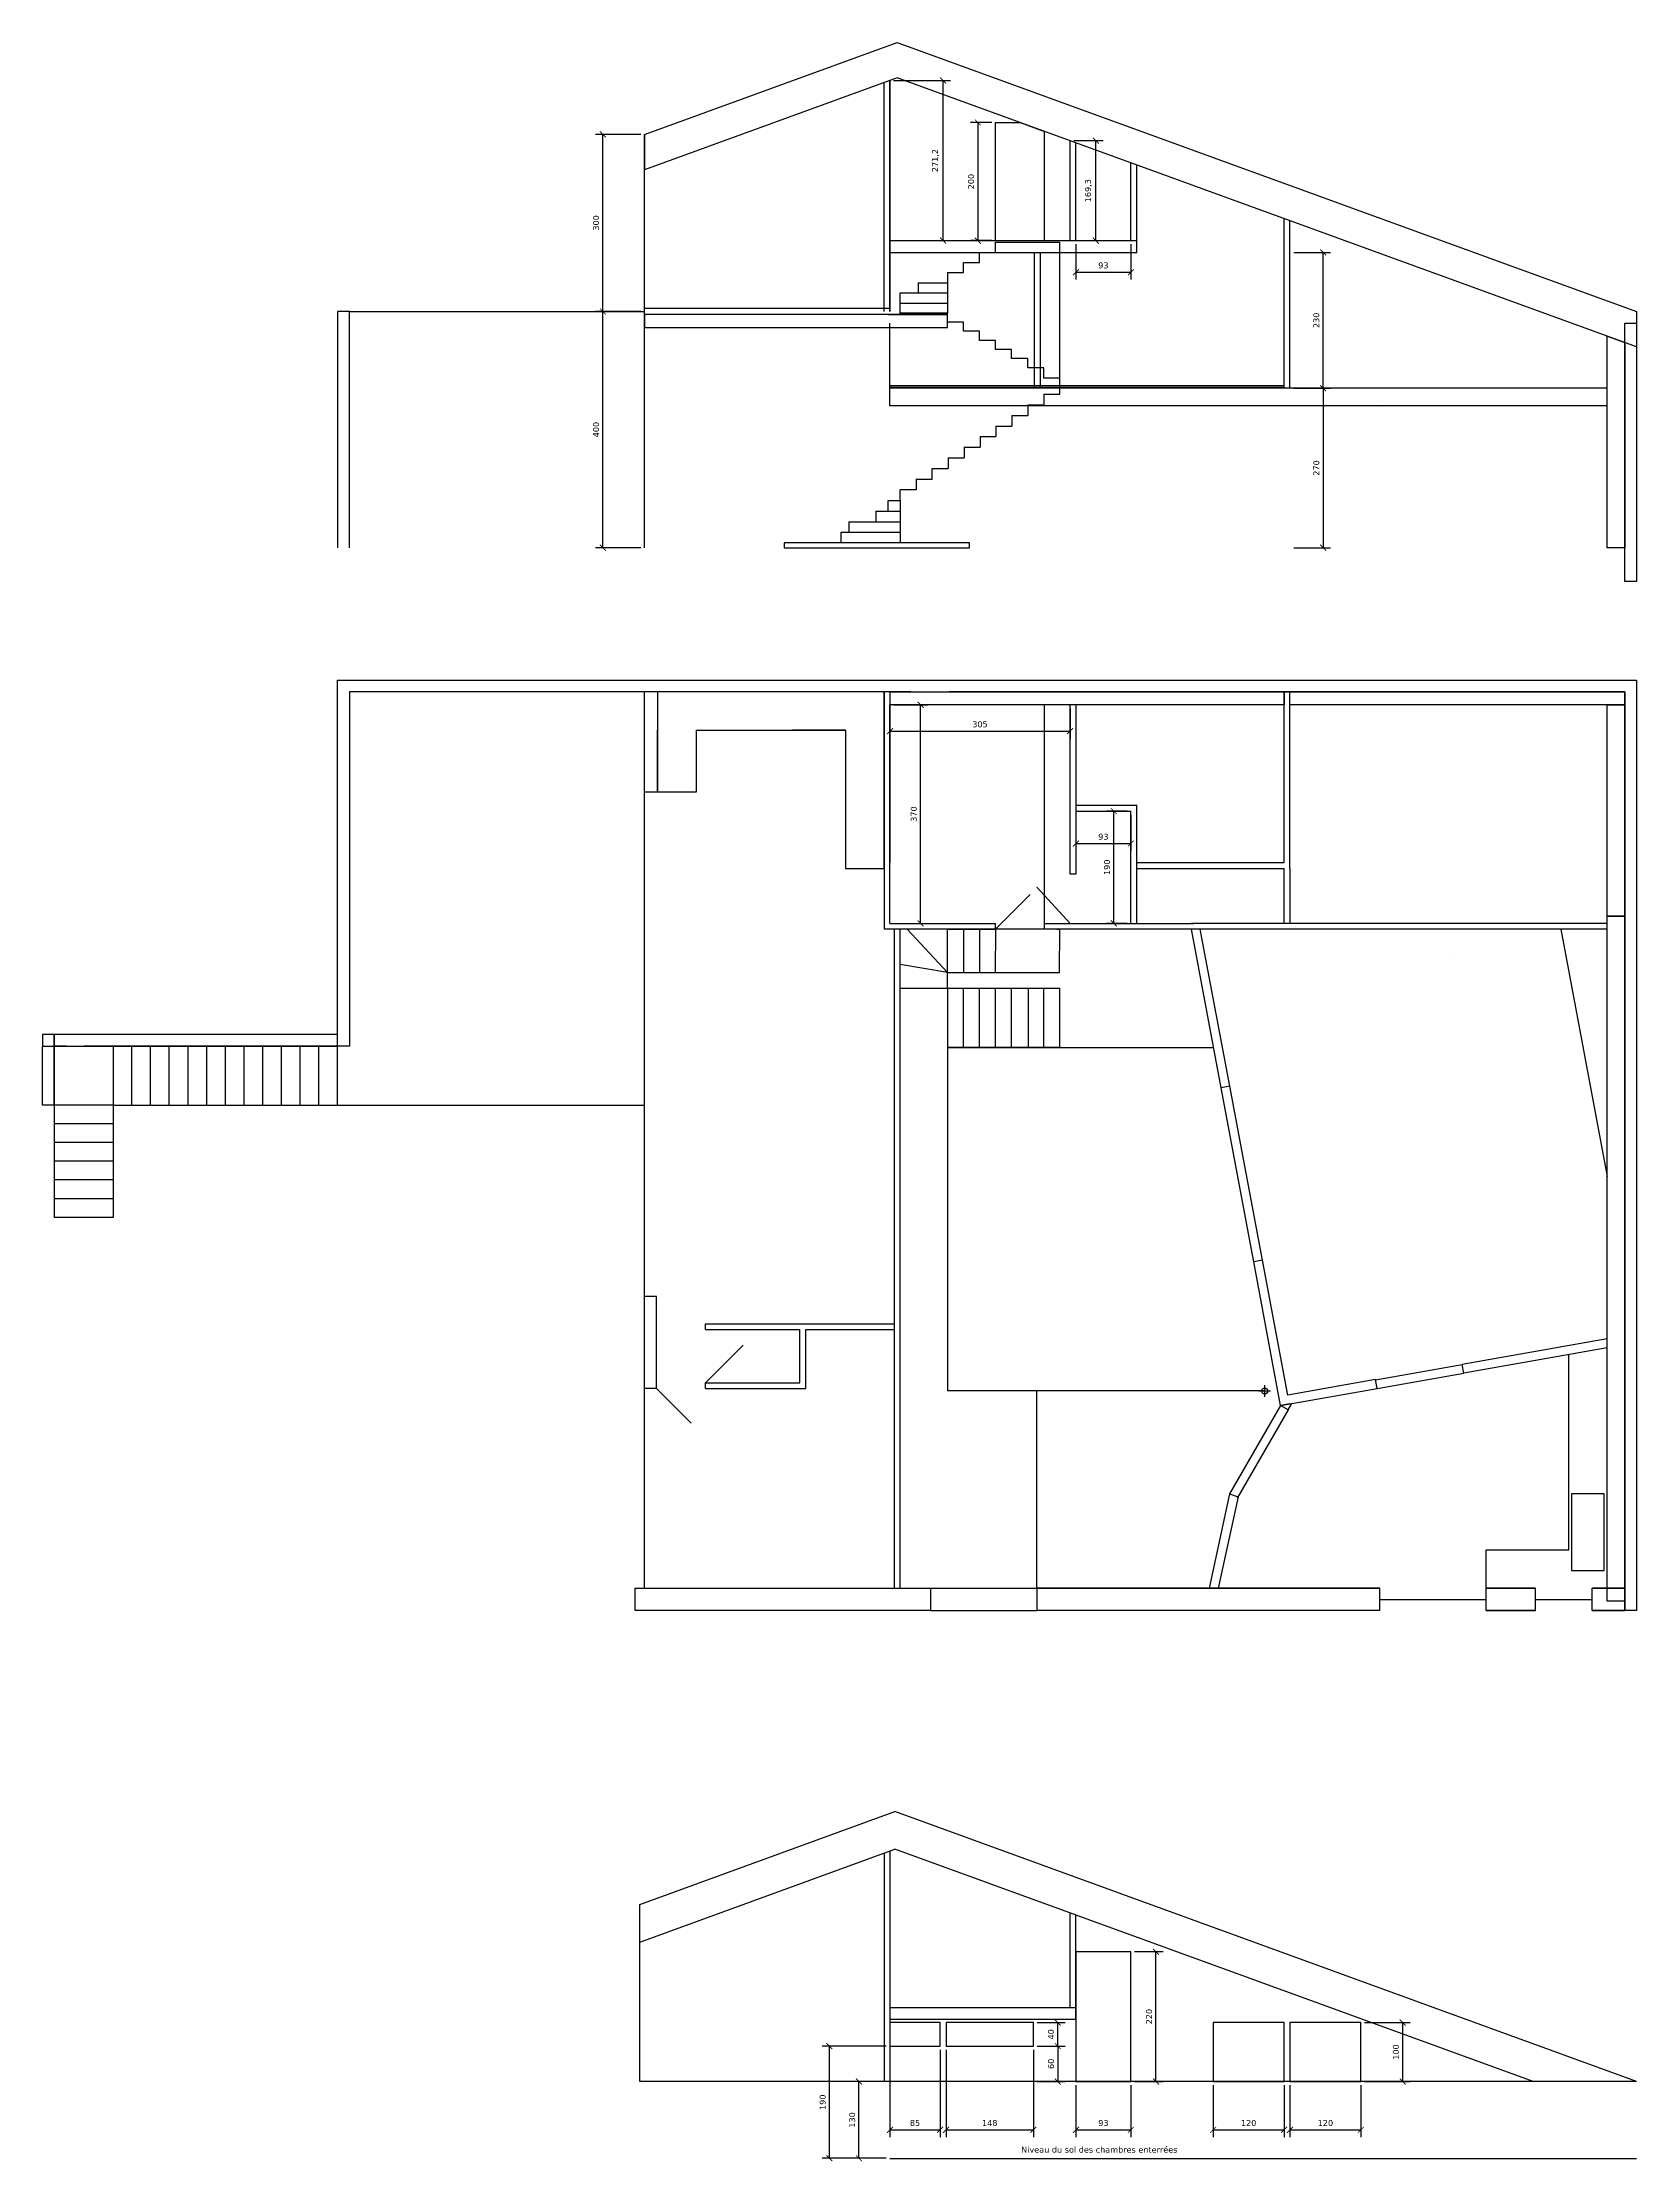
# Model space of a CAD drawing. Header units: centimetres. Extents: x -262314 to 1497847, y -126598 to 219599.
# Drawn here: x 647518 to 674518, y 78319 to 114209 of the extents above; entities that cross this region are included whole.
import ezdxf

# ---------------------------------------------------------------- set-up
doc = ezdxf.new("R2010")
doc.units = ezdxf.units.CM
doc.header["$PDMODE"] = 34
doc.header["$PDSIZE"] = 100
for name, color, linetype in [('A-FP 1', 2, 'Continuous'), ('A-POTEAU', 44, 'Continuous'), ('A-Roof', 2, 'Continuous'), ('A-terrasse-exterieur', 36, 'Continuous'), ('A-Wall', 30, 'Continuous'), ('AC-Calcul ratios', 4, 'Continuous'), ('charpente', 34, 'Continuous'), ('couches-de-finitions', 4, 'Continuous'), ('Dimensions', 6, 'Continuous'), ('I-Cloison', 11, 'Continuous'), ('I-STAIRS', 44, 'Continuous'), ('IS-Ouate', 253, 'Continuous'), ('Isolant pourtour radier', 36, 'Continuous'), ('Meubles', 3, 'Continuous'), ('Mobilier PMR', 201, 'Continuous'), ('Mur de soutenement', 1, 'Continuous'), ('Portes', 3, 'Continuous')]:
    doc.layers.add(name, color=color, linetype=linetype)
doc.styles.add('Seb', font='Verdana.ttf')
doc.dimstyles.new('d', dxfattribs={"dimtxt": 1, "dimasz": 1, "dimexe": 1.25, "dimexo": 0.625, "dimtad": 1, "dimdec": 1, "dimlfac": 0.1, "dimtxsty": 'Seb', "dimblk": 'ARCHTICK', "dimblk1": 'ARCHTICK', "dimblk2": 'ARCHTICK', "dimcen": 2.5, "dimclrd": 256, "dimclre": 256, "dimadec": 0, "dimazin": 0, "dimtfac": 1, "dimtdec": 1, "dimtmove": 0, "dimatfit": 3, "dimldrblk": 'ARCHTICK', "dimfxl": 1, "dimlwd": -1, "dimlwe": -1, "dimarcsym": 0})

# ---------------------------------------------------------------- blocks, each defined once
blk = doc.blocks.new('_ArchTick')
at = {"color": 0, "linetype": 'ByBlock', "const_width": 0.15}
blk.add_lwpolyline([(-0.5, -0.5), (0.5, 0.5)], dxfattribs=at)
blk = doc.blocks.new('*D2673')
at = {"layer": 'Defpoints', "color": 0, "transparency": 16777216}
for p in [(663658, 112852), (663361, 110852), (663658, 110852)]:
    blk.add_point(p, dxfattribs=at)
at = {"layer": 'Dimensions', "transparency": 16777216}
for p, q in [((663595, 112852), (663236, 112852)), ((663361, 112852), (663361, 110852)), ((663595, 110852), (663236, 110852))]:
    blk.add_line(p, q, dxfattribs=at)
at = {"layer": 'Dimensions', "transparency": 16777216, "xscale": 100, "yscale": 100, "zscale": 100}
for p, rotation in [((663361, 112852), 90), ((663361, 110852), 270)]:
    blk.add_blockref('_ArchTick', p, dxfattribs=dict(at, rotation=rotation))
at = {"layer": 'Dimensions', "color": 0, "transparency": 16777216, "insert": (663246, 111852), "char_height": 100, "attachment_point": 5, "rotation": 90, "style": 'Seb'}
blk.add_mtext('200', dxfattribs=at)
blk = doc.blocks.new('*D2676')
at = {"layer": 'Defpoints', "color": 0, "transparency": 16777216}
for p in [(668647, 79675), (669847, 79675), (669847, 78858)]:
    blk.add_point(p, dxfattribs=at)
at = {"layer": 'Dimensions', "transparency": 16777216}
for p, q in [((668647, 79612), (668647, 78733)), ((669847, 79612), (669847, 78733)), ((668647, 78858), (669847, 78858))]:
    blk.add_line(p, q, dxfattribs=at)
at = {"layer": 'Dimensions', "transparency": 16777216, "xscale": 100, "yscale": 100, "zscale": 100, "rotation": 180}
blk.add_blockref('_ArchTick', (668647, 78858), dxfattribs=at)
at = {"layer": 'Dimensions', "transparency": 16777216, "xscale": 100, "yscale": 100, "zscale": 100}
blk.add_blockref('_ArchTick', (669847, 78858), dxfattribs=at)
at = {"layer": 'Dimensions', "color": 0, "transparency": 16777216, "insert": (669247, 78973), "char_height": 100, "attachment_point": 5, "style": 'Seb'}
blk.add_mtext('120', dxfattribs=at)
blk = doc.blocks.new('*D2677')
at = {"layer": 'Defpoints', "color": 0, "transparency": 16777216}
for p in [(667347, 79675), (668547, 79675), (668547, 78858)]:
    blk.add_point(p, dxfattribs=at)
at = {"layer": 'Dimensions', "transparency": 16777216}
for p, q in [((667347, 79612), (667347, 78733)), ((668547, 79612), (668547, 78733)), ((667347, 78858), (668547, 78858))]:
    blk.add_line(p, q, dxfattribs=at)
at = {"layer": 'Dimensions', "transparency": 16777216, "xscale": 100, "yscale": 100, "zscale": 100, "rotation": 180}
blk.add_blockref('_ArchTick', (667347, 78858), dxfattribs=at)
at = {"layer": 'Dimensions', "transparency": 16777216, "xscale": 100, "yscale": 100, "zscale": 100}
blk.add_blockref('_ArchTick', (668547, 78858), dxfattribs=at)
at = {"layer": 'Dimensions', "color": 0, "transparency": 16777216, "insert": (667947, 78973), "char_height": 100, "attachment_point": 5, "style": 'Seb'}
blk.add_mtext('120', dxfattribs=at)
blk = doc.blocks.new('*D2678')
at = {"layer": 'Defpoints', "color": 0, "transparency": 16777216}
for p in [(665022, 79675), (665952, 79675), (665952, 78858)]:
    blk.add_point(p, dxfattribs=at)
at = {"layer": 'Dimensions', "transparency": 16777216}
for p, q in [((665022, 79612), (665022, 78733)), ((665952, 79612), (665952, 78733)), ((665022, 78858), (665952, 78858))]:
    blk.add_line(p, q, dxfattribs=at)
at = {"layer": 'Dimensions', "transparency": 16777216, "xscale": 100, "yscale": 100, "zscale": 100, "rotation": 180}
blk.add_blockref('_ArchTick', (665022, 78858), dxfattribs=at)
at = {"layer": 'Dimensions', "transparency": 16777216, "xscale": 100, "yscale": 100, "zscale": 100}
blk.add_blockref('_ArchTick', (665952, 78858), dxfattribs=at)
at = {"layer": 'Dimensions', "color": 0, "transparency": 16777216, "insert": (665487, 78973), "char_height": 100, "attachment_point": 5, "style": 'Seb'}
blk.add_mtext('93', dxfattribs=at)
blk = doc.blocks.new('*D2679')
at = {"layer": 'Defpoints', "color": 0, "transparency": 16777216}
for p in [(662822, 80275), (664302, 80275), (664302, 78858)]:
    blk.add_point(p, dxfattribs=at)
at = {"layer": 'Dimensions', "transparency": 16777216}
for p, q in [((662822, 80212), (662822, 78733)), ((664302, 80212), (664302, 78733)), ((662822, 78858), (664302, 78858))]:
    blk.add_line(p, q, dxfattribs=at)
at = {"layer": 'Dimensions', "transparency": 16777216, "xscale": 100, "yscale": 100, "zscale": 100, "rotation": 180}
blk.add_blockref('_ArchTick', (662822, 78858), dxfattribs=at)
at = {"layer": 'Dimensions', "transparency": 16777216, "xscale": 100, "yscale": 100, "zscale": 100}
blk.add_blockref('_ArchTick', (664302, 78858), dxfattribs=at)
at = {"layer": 'Dimensions', "color": 0, "transparency": 16777216, "insert": (663562, 78973), "char_height": 100, "attachment_point": 5, "style": 'Seb'}
blk.add_mtext('148', dxfattribs=at)
blk = doc.blocks.new('*D2680')
at = {"layer": 'Defpoints', "color": 0, "transparency": 16777216}
for p in [(661872, 80275), (662722, 80275), (662722, 78858)]:
    blk.add_point(p, dxfattribs=at)
at = {"layer": 'Dimensions', "transparency": 16777216}
for p, q in [((661872, 80212), (661872, 78733)), ((662722, 80212), (662722, 78733)), ((661872, 78858), (662722, 78858))]:
    blk.add_line(p, q, dxfattribs=at)
at = {"layer": 'Dimensions', "transparency": 16777216, "xscale": 100, "yscale": 100, "zscale": 100, "rotation": 180}
blk.add_blockref('_ArchTick', (661872, 78858), dxfattribs=at)
at = {"layer": 'Dimensions', "transparency": 16777216, "xscale": 100, "yscale": 100, "zscale": 100}
blk.add_blockref('_ArchTick', (662722, 78858), dxfattribs=at)
at = {"layer": 'Dimensions', "color": 0, "transparency": 16777216, "insert": (662297, 78973), "char_height": 100, "attachment_point": 5, "style": 'Seb'}
blk.add_mtext('85', dxfattribs=at)
blk = doc.blocks.new('*D2681')
at = {"layer": 'Defpoints', "color": 0, "transparency": 16777216}
for p in [(664302, 80275), (664302, 79675), (664715, 79675)]:
    blk.add_point(p, dxfattribs=at)
at = {"layer": 'Dimensions', "transparency": 16777216}
for p, q in [((664364, 80275), (664840, 80275)), ((664715, 80275), (664715, 79675)), ((664364, 79675), (664840, 79675))]:
    blk.add_line(p, q, dxfattribs=at)
at = {"layer": 'Dimensions', "transparency": 16777216, "xscale": 100, "yscale": 100, "zscale": 100}
for p, rotation in [((664715, 80275), 90), ((664715, 79675), 270)]:
    blk.add_blockref('_ArchTick', p, dxfattribs=dict(at, rotation=rotation))
at = {"layer": 'Dimensions', "color": 0, "transparency": 16777216, "insert": (664600, 79975), "char_height": 100, "attachment_point": 5, "rotation": 90, "style": 'Seb'}
blk.add_mtext('60', dxfattribs=at)
blk = doc.blocks.new('*D2682')
at = {"layer": 'Defpoints', "color": 0, "transparency": 16777216}
for p in [(664302, 80675), (664715, 80675), (664302, 80275)]:
    blk.add_point(p, dxfattribs=at)
at = {"layer": 'Dimensions', "transparency": 16777216}
for p, q in [((664364, 80675), (664840, 80675)), ((664715, 80275), (664715, 80675)), ((664364, 80275), (664840, 80275))]:
    blk.add_line(p, q, dxfattribs=at)
at = {"layer": 'Dimensions', "transparency": 16777216, "xscale": 100, "yscale": 100, "zscale": 100}
for p, rotation in [((664715, 80675), 90), ((664715, 80275), 270)]:
    blk.add_blockref('_ArchTick', p, dxfattribs=dict(at, rotation=rotation))
at = {"layer": 'Dimensions', "color": 0, "transparency": 16777216, "insert": (664600, 80475), "char_height": 100, "attachment_point": 5, "rotation": 90, "style": 'Seb'}
blk.add_mtext('40', dxfattribs=at)
blk = doc.blocks.new('*D2683')
at = {"layer": 'Defpoints', "color": 0, "transparency": 16777216}
for p in [(665952, 81875), (666377, 81875), (665952, 79675)]:
    blk.add_point(p, dxfattribs=at)
at = {"layer": 'Dimensions', "transparency": 16777216}
for p, q in [((666014, 81875), (666502, 81875)), ((666377, 79675), (666377, 81875)), ((666014, 79675), (666502, 79675))]:
    blk.add_line(p, q, dxfattribs=at)
at = {"layer": 'Dimensions', "transparency": 16777216, "xscale": 100, "yscale": 100, "zscale": 100}
for p, rotation in [((666377, 81875), 90), ((666377, 79675), 270)]:
    blk.add_blockref('_ArchTick', p, dxfattribs=dict(at, rotation=rotation))
at = {"layer": 'Dimensions', "color": 0, "transparency": 16777216, "insert": (666262, 80775), "char_height": 100, "attachment_point": 5, "rotation": 90, "style": 'Seb'}
blk.add_mtext('220', dxfattribs=at)
blk = doc.blocks.new('*D2684')
at = {"layer": 'Defpoints', "color": 0, "transparency": 16777216}
for p in [(669847, 80675), (670556, 80675), (669847, 79675)]:
    blk.add_point(p, dxfattribs=at)
at = {"layer": 'Dimensions', "transparency": 16777216}
for p, q in [((669910, 80675), (670681, 80675)), ((670556, 79675), (670556, 80675)), ((669910, 79675), (670681, 79675))]:
    blk.add_line(p, q, dxfattribs=at)
at = {"layer": 'Dimensions', "transparency": 16777216, "xscale": 100, "yscale": 100, "zscale": 100}
for p, rotation in [((670556, 80675), 90), ((670556, 79675), 270)]:
    blk.add_blockref('_ArchTick', p, dxfattribs=dict(at, rotation=rotation))
at = {"layer": 'Dimensions', "color": 0, "transparency": 16777216, "insert": (670441, 80175), "char_height": 100, "attachment_point": 5, "rotation": 90, "style": 'Seb'}
blk.add_mtext('100', dxfattribs=at)
blk = doc.blocks.new('*D2688')
at = {"layer": 'Defpoints', "color": 0, "transparency": 16777216}
for p in [(660847, 80275), (661872, 80275), (661872, 78375)]:
    blk.add_point(p, dxfattribs=at)
at = {"layer": 'Dimensions', "transparency": 16777216}
for p, q in [((661809, 80275), (660722, 80275)), ((660847, 78375), (660847, 80275)), ((661809, 78375), (660722, 78375))]:
    blk.add_line(p, q, dxfattribs=at)
at = {"layer": 'Dimensions', "transparency": 16777216, "xscale": 100, "yscale": 100, "zscale": 100}
for p, rotation in [((660847, 80275), 90), ((660847, 78375), 270)]:
    blk.add_blockref('_ArchTick', p, dxfattribs=dict(at, rotation=rotation))
at = {"layer": 'Dimensions', "color": 0, "transparency": 16777216, "insert": (660732, 79325), "char_height": 100, "attachment_point": 5, "rotation": 90, "style": 'Seb'}
blk.add_mtext('190', dxfattribs=at)
blk = doc.blocks.new('*D2689')
at = {"layer": 'Defpoints', "color": 0, "transparency": 16777216}
for p in [(661348, 79675), (661872, 79675), (661872, 78375)]:
    blk.add_point(p, dxfattribs=at)
at = {"layer": 'Dimensions', "transparency": 16777216}
for p, q in [((661809, 79675), (661223, 79675)), ((661348, 78375), (661348, 79675)), ((661809, 78375), (661223, 78375))]:
    blk.add_line(p, q, dxfattribs=at)
at = {"layer": 'Dimensions', "transparency": 16777216, "xscale": 100, "yscale": 100, "zscale": 100}
for p, rotation in [((661348, 79675), 90), ((661348, 78375), 270)]:
    blk.add_blockref('_ArchTick', p, dxfattribs=dict(at, rotation=rotation))
at = {"layer": 'Dimensions', "color": 0, "transparency": 16777216, "insert": (661233, 79025), "char_height": 100, "attachment_point": 5, "rotation": 90, "style": 'Seb'}
blk.add_mtext('130', dxfattribs=at)
blk = doc.blocks.new('*D2731')
at = {"layer": 'Defpoints', "color": 0, "transparency": 16777216}
for p in [(661872, 102990), (662391, 102990), (661872, 99290)]:
    blk.add_point(p, dxfattribs=at)
at = {"layer": 'Dimensions', "transparency": 16777216}
for p, q in [((661934, 102990), (662516, 102990)), ((662391, 99290), (662391, 102990)), ((661934, 99290), (662516, 99290))]:
    blk.add_line(p, q, dxfattribs=at)
at = {"layer": 'Dimensions', "transparency": 16777216, "xscale": 100, "yscale": 100, "zscale": 100}
for p, rotation in [((662391, 102990), 90), ((662391, 99290), 270)]:
    blk.add_blockref('_ArchTick', p, dxfattribs=dict(at, rotation=rotation))
at = {"layer": 'Dimensions', "color": 0, "transparency": 16777216, "insert": (662276, 101140), "char_height": 100, "attachment_point": 5, "rotation": 90, "style": 'Seb'}
blk.add_mtext('370', dxfattribs=at)
blk = doc.blocks.new('*D2732')
at = {"layer": 'Defpoints', "color": 0, "transparency": 16777216}
for p in [(661872, 102990), (664922, 102990), (664922, 102545)]:
    blk.add_point(p, dxfattribs=at)
at = {"layer": 'Dimensions', "transparency": 16777216}
for p, q in [((661872, 102928), (661872, 102420)), ((664922, 102928), (664922, 102420)), ((661872, 102545), (664922, 102545))]:
    blk.add_line(p, q, dxfattribs=at)
at = {"layer": 'Dimensions', "transparency": 16777216, "xscale": 100, "yscale": 100, "zscale": 100, "rotation": 180}
blk.add_blockref('_ArchTick', (661872, 102545), dxfattribs=at)
at = {"layer": 'Dimensions', "transparency": 16777216, "xscale": 100, "yscale": 100, "zscale": 100}
blk.add_blockref('_ArchTick', (664922, 102545), dxfattribs=at)
at = {"layer": 'Dimensions', "color": 0, "transparency": 16777216, "insert": (663397, 102660), "char_height": 100, "attachment_point": 5, "style": 'Seb'}
blk.add_mtext('305', dxfattribs=at)
blk = doc.blocks.new('*D2733')
at = {"layer": 'Defpoints', "color": 0, "transparency": 16777216}
for p in [(665022, 101190), (665952, 101190), (665952, 100642)]:
    blk.add_point(p, dxfattribs=at)
at = {"layer": 'Dimensions', "transparency": 16777216}
for p, q in [((665022, 101128), (665022, 100517)), ((665952, 101128), (665952, 100517)), ((665022, 100642), (665952, 100642))]:
    blk.add_line(p, q, dxfattribs=at)
at = {"layer": 'Dimensions', "transparency": 16777216, "xscale": 100, "yscale": 100, "zscale": 100, "rotation": 180}
blk.add_blockref('_ArchTick', (665022, 100642), dxfattribs=at)
at = {"layer": 'Dimensions', "transparency": 16777216, "xscale": 100, "yscale": 100, "zscale": 100}
blk.add_blockref('_ArchTick', (665952, 100642), dxfattribs=at)
at = {"layer": 'Dimensions', "color": 0, "transparency": 16777216, "insert": (665487, 100756), "char_height": 100, "attachment_point": 5, "style": 'Seb'}
blk.add_mtext('93', dxfattribs=at)
blk = doc.blocks.new('*D2734')
at = {"layer": 'Defpoints', "color": 0, "transparency": 16777216}
for p in [(665663, 101190), (665952, 101190), (665952, 99290)]:
    blk.add_point(p, dxfattribs=at)
at = {"layer": 'Dimensions', "transparency": 16777216}
for p, q in [((665889, 101190), (665538, 101190)), ((665663, 99290), (665663, 101190)), ((665889, 99290), (665538, 99290))]:
    blk.add_line(p, q, dxfattribs=at)
at = {"layer": 'Dimensions', "transparency": 16777216, "xscale": 100, "yscale": 100, "zscale": 100}
for p, rotation in [((665663, 101190), 90), ((665663, 99290), 270)]:
    blk.add_blockref('_ArchTick', p, dxfattribs=dict(at, rotation=rotation))
at = {"layer": 'Dimensions', "color": 0, "transparency": 16777216, "insert": (665548, 100240), "char_height": 100, "attachment_point": 5, "rotation": 90, "style": 'Seb'}
blk.add_mtext('190', dxfattribs=at)
blk = doc.blocks.new('*D2736')
at = {"layer": 'Defpoints', "color": 0, "transparency": 16777216}
for p in [(657009, 109652), (657718, 109652), (657718, 105652)]:
    blk.add_point(p, dxfattribs=at)
at = {"layer": 'Dimensions', "transparency": 16777216}
for p, q in [((657655, 109652), (656884, 109652)), ((657009, 105652), (657009, 109652)), ((657655, 105652), (656884, 105652))]:
    blk.add_line(p, q, dxfattribs=at)
at = {"layer": 'Dimensions', "transparency": 16777216, "xscale": 100, "yscale": 100, "zscale": 100}
for p, rotation in [((657009, 109652), 90), ((657009, 105652), 270)]:
    blk.add_blockref('_ArchTick', p, dxfattribs=dict(at, rotation=rotation))
at = {"layer": 'Dimensions', "color": 0, "transparency": 16777216, "insert": (656895, 107652), "char_height": 100, "attachment_point": 5, "rotation": 90, "style": 'Seb'}
blk.add_mtext('400', dxfattribs=at)
blk = doc.blocks.new('*D2737')
at = {"layer": 'Defpoints', "color": 0, "transparency": 16777216}
for p in [(657009, 112652), (657718, 112652), (657718, 109652)]:
    blk.add_point(p, dxfattribs=at)
at = {"layer": 'Dimensions', "transparency": 16777216}
for p, q in [((657655, 112652), (656884, 112652)), ((657009, 109652), (657009, 112652)), ((657655, 109652), (656884, 109652))]:
    blk.add_line(p, q, dxfattribs=at)
at = {"layer": 'Dimensions', "transparency": 16777216, "xscale": 100, "yscale": 100, "zscale": 100}
for p, rotation in [((657009, 112652), 90), ((657009, 109652), 270)]:
    blk.add_blockref('_ArchTick', p, dxfattribs=dict(at, rotation=rotation))
at = {"layer": 'Dimensions', "color": 0, "transparency": 16777216, "insert": (656895, 111152), "char_height": 100, "attachment_point": 5, "rotation": 90, "style": 'Seb'}
blk.add_mtext('300', dxfattribs=at)
blk = doc.blocks.new('*D2738')
at = {"layer": 'Defpoints', "color": 0, "transparency": 16777216}
for p in [(661872, 113564), (662771, 113564), (661872, 110852)]:
    blk.add_point(p, dxfattribs=at)
at = {"layer": 'Dimensions', "transparency": 16777216}
for p, q in [((661934, 113564), (662896, 113564)), ((662771, 110852), (662771, 113564)), ((661934, 110852), (662896, 110852))]:
    blk.add_line(p, q, dxfattribs=at)
at = {"layer": 'Dimensions', "transparency": 16777216, "xscale": 100, "yscale": 100, "zscale": 100}
for p, rotation in [((662771, 113564), 90), ((662771, 110852), 270)]:
    blk.add_blockref('_ArchTick', p, dxfattribs=dict(at, rotation=rotation))
at = {"layer": 'Dimensions', "color": 0, "transparency": 16777216, "insert": (662645, 112208), "char_height": 100, "attachment_point": 5, "rotation": 90, "style": 'Seb'}
blk.add_mtext('271,2', dxfattribs=at)
blk = doc.blocks.new('*D2739')
at = {"layer": 'Defpoints', "color": 0, "transparency": 16777216}
for p in [(664922, 112545), (665360, 112545), (664922, 110852)]:
    blk.add_point(p, dxfattribs=at)
at = {"layer": 'Dimensions', "transparency": 16777216}
for p, q in [((664984, 112545), (665485, 112545)), ((665360, 110852), (665360, 112545)), ((664984, 110852), (665485, 110852))]:
    blk.add_line(p, q, dxfattribs=at)
at = {"layer": 'Dimensions', "transparency": 16777216, "xscale": 100, "yscale": 100, "zscale": 100}
for p, rotation in [((665360, 112545), 90), ((665360, 110852), 270)]:
    blk.add_blockref('_ArchTick', p, dxfattribs=dict(at, rotation=rotation))
at = {"layer": 'Dimensions', "color": 0, "transparency": 16777216, "insert": (665234, 111698), "char_height": 100, "attachment_point": 5, "rotation": 90, "style": 'Seb'}
blk.add_mtext('169,3', dxfattribs=at)
blk = doc.blocks.new('*D2740')
at = {"layer": 'Defpoints', "color": 0, "transparency": 16777216}
for p in [(668647, 108352), (668647, 105652), (669209, 105652)]:
    blk.add_point(p, dxfattribs=at)
at = {"layer": 'Dimensions', "transparency": 16777216}
for p, q in [((668710, 108352), (669334, 108352)), ((669209, 108352), (669209, 105652)), ((668710, 105652), (669334, 105652))]:
    blk.add_line(p, q, dxfattribs=at)
at = {"layer": 'Dimensions', "transparency": 16777216, "xscale": 100, "yscale": 100, "zscale": 100}
for p, rotation in [((669209, 108352), 90), ((669209, 105652), 270)]:
    blk.add_blockref('_ArchTick', p, dxfattribs=dict(at, rotation=rotation))
at = {"layer": 'Dimensions', "color": 0, "transparency": 16777216, "insert": (669094, 107002), "char_height": 100, "attachment_point": 5, "rotation": 90, "style": 'Seb'}
blk.add_mtext('270', dxfattribs=at)
blk = doc.blocks.new('*D2741')
at = {"layer": 'Defpoints', "color": 0, "transparency": 16777216}
for p in [(668647, 110652), (669209, 110652), (668647, 108352)]:
    blk.add_point(p, dxfattribs=at)
at = {"layer": 'Dimensions', "transparency": 16777216}
for p, q in [((668710, 110652), (669334, 110652)), ((669209, 108352), (669209, 110652)), ((668710, 108352), (669334, 108352))]:
    blk.add_line(p, q, dxfattribs=at)
at = {"layer": 'Dimensions', "transparency": 16777216, "xscale": 100, "yscale": 100, "zscale": 100}
for p, rotation in [((669209, 110652), 90), ((669209, 108352), 270)]:
    blk.add_blockref('_ArchTick', p, dxfattribs=dict(at, rotation=rotation))
at = {"layer": 'Dimensions', "color": 0, "transparency": 16777216, "insert": (669094, 109502), "char_height": 100, "attachment_point": 5, "rotation": 90, "style": 'Seb'}
blk.add_mtext('230', dxfattribs=at)
blk = doc.blocks.new('*D2742')
at = {"layer": 'Defpoints', "color": 0, "transparency": 16777216}
for p in [(665022, 110852), (665952, 110852), (665952, 110317)]:
    blk.add_point(p, dxfattribs=at)
at = {"layer": 'Dimensions', "transparency": 16777216}
for p, q in [((665022, 110790), (665022, 110192)), ((665952, 110790), (665952, 110192)), ((665022, 110317), (665952, 110317))]:
    blk.add_line(p, q, dxfattribs=at)
at = {"layer": 'Dimensions', "transparency": 16777216, "xscale": 100, "yscale": 100, "zscale": 100, "rotation": 180}
blk.add_blockref('_ArchTick', (665022, 110317), dxfattribs=at)
at = {"layer": 'Dimensions', "transparency": 16777216, "xscale": 100, "yscale": 100, "zscale": 100}
blk.add_blockref('_ArchTick', (665952, 110317), dxfattribs=at)
at = {"layer": 'Dimensions', "color": 0, "transparency": 16777216, "insert": (665487, 110432), "char_height": 100, "attachment_point": 5, "style": 'Seb'}
blk.add_mtext('93', dxfattribs=at)

msp = doc.modelspace()

# ---------------------------------------------------------------- linework, layer by layer
at = {"layer": 'A-FP 1'}
for p, q in [((652717.75, 109652.1), (657717.75, 109652.1)), ((657717.75, 109710.1), (661871.54, 109710.1))]:
    msp.add_line(p, q, dxfattribs=at)
msp.add_lwpolyline([(661847.75, 109382.1), (662847.75, 109382.1), (662847.75, 109602.1), (657717.75, 109602.1), (657717.75, 109382.1), (661871.54, 109382.1)], dxfattribs=at)
at = {"layer": 'A-POTEAU'}
for p, q in [((661871.54, 113563.95), (661871.54, 109652.1)), ((661871.54, 105652.1), (662121.54, 105652.1))]:
    msp.add_line(p, q, dxfattribs=at)
at = {"layer": 'A-Roof'}
for p, q in [((657717.75, 112652.1), (661996.54, 114209.45)), ((657717.75, 112652.1), (657717.75, 112052.1)), ((657637.75, 82674.58), (661956.54, 84246.48)), ((674517.75, 79674.58), (661956.54, 84246.48)), ((657637.75, 82036.07), (661956.54, 83607.98)), ((672763.47, 79674.58), (661956.54, 83607.98)), ((657637.75, 79674.58), (657637.75, 82674.58)), ((674517.75, 79674.58), (657637.75, 79674.58))]:
    msp.add_line(p, q, dxfattribs=at)
for points in [[(661996.54, 113609.45), (657717.75, 112052.1), (657717.75, 112652.1), (661996.54, 114209.45), (674517.75, 109652.1), (674517.75, 109052.1)], [(674317.75, 109124.89), (674317.75, 105652.1), (674017.75, 105652.1), (674017.75, 109234.09)]]:
    msp.add_lwpolyline(points, close=True, dxfattribs=at)
at = {"layer": 'A-terrasse-exterieur'}
msp.add_line((652517.75, 96210.11), (657717.75, 96210.11), dxfattribs=at)
at = {"layer": 'A-Wall'}
for p, q in [((657557.75, 87650.11), (657557.75, 88030.11)), ((657557.75, 88030.11), (662557.75, 88030.11)), ((662557.75, 88030.11), (662557.75, 87650.11)), ((664357.75, 88030.11), (670167.75, 88030.11)), ((664357.75, 88030.11), (664357.75, 87650.11)), ((670167.75, 87650.11), (670167.75, 88030.11)), ((671967.75, 88030.11), (672802.75, 88030.11)), ((671967.75, 87650.11), (671967.75, 88030.11)), ((672802.75, 87650.11), (672802.75, 88030.11)), ((673767.75, 88030.11), (674317.75, 88030.11)), ((673767.75, 87650.11), (673767.75, 88030.11)), ((674317.75, 88030.11), (674317.75, 87650.11)), ((662557.75, 87650.11), (657557.75, 87650.11)), ((670167.75, 87650.11), (664357.75, 87650.11)), ((672802.75, 87650.11), (671967.75, 87650.11)), ((674317.75, 87650.11), (673767.75, 87650.11))]:
    msp.add_line(p, q, dxfattribs=at)
for points in [[(657937.75, 103210.11), (657937.75, 101510.11), (657717.75, 101510.11), (657717.75, 103210.11)], [(670167.75, 88030.11), (664357.75, 88030.11)], [(672802.75, 88030.11), (671967.75, 88030.11)], [(673767.75, 87650.11), (674317.75, 87650.11), (674317.75, 88030.11), (673767.75, 88030.11)], [(671967.75, 87650.11), (672802.75, 87650.11)]]:
    msp.add_lwpolyline(points, dxfattribs=at)
at = {"layer": 'AC-Calcul ratios'}
for p, q in [((667480.87, 96504.65), (666977.99, 99190.11)), ((667627.22, 96530.45), (667127.63, 99190.11)), ((667627.22, 96530.45), (667480.87, 96504.65)), ((668180.6, 93584.46), (668032.59, 93558.36)), ((668488.34, 91124.54), (668032.59, 93558.36)), ((668609.72, 91299.92), (668180.6, 93584.46)), ((674017.75, 92253.5), (671563.31, 91820.72)), ((674017.75, 92101.19), (671589.48, 91672.29)), ((670096.79, 91562.13), (668609.72, 91299.92)), ((670123.13, 91412.8), (670096.79, 91562.13)), ((671589.64, 91671.38), (671563.31, 91820.72)), ((668488.34, 91124.54), (670123.13, 91412.8)), ((668645.91, 91152.37), (668488.34, 91124.54)), ((668618.25, 91049.54), (668488.34, 91124.54)), ((668618.25, 91049.54), (668681.18, 91158.54)), ((667625.52, 89630.09), (667278.48, 88030.11)), ((667767.14, 89575.39), (667431.97, 88030.11)), ((667625.52, 89630.09), (667767.14, 89575.39)), ((667278.48, 88030.11), (667431.97, 88030.11))]:
    msp.add_line(p, q, dxfattribs=at)
msp.add_lwpolyline([(673232.25, 99190.11), (674017.75, 95003.38)], dxfattribs=at)
at = {"layer": 'charpente'}
msp.add_line((657717.75, 105652.1), (657717.75, 112052.1), dxfattribs=at)
at = {"layer": 'couches-de-finitions'}
msp.add_lwpolyline([(661871.54, 108370.1), (668547.35, 108370.1), (668547.35, 108392.1), (661871.54, 108392.1), (661871.54, 108370.1)], dxfattribs=at)
for points in [[(668547.35, 108370.1), (668547.35, 108352.1), (661871.54, 108352.1), (661871.54, 108370.1)], [(660080.13, 105732.1), (660080.13, 105652.1), (663220.5, 105652.1), (663220.5, 105732.1)]]:
    msp.add_lwpolyline(points, close=True, dxfattribs=at)
at = {"layer": 'Dimensions'}
msp.add_line((664487.75, 99290.11), (664487.75, 102990.11), dxfattribs=at)
at = {"layer": 'I-Cloison'}
for p, q in [((661771.54, 109652.1), (661771.54, 113527.56)), ((661871.54, 109652.1), (661871.54, 113563.95)), ((664921.54, 110852.1), (664921.54, 112544.84)), ((665021.54, 110852.1), (665021.54, 112508.44)), ((665951.54, 110852.1), (665951.54, 112169.95)), ((666051.54, 110652.1), (666051.54, 112133.55)), ((668547.35, 108352.1), (668547.35, 111225.15)), ((668647.35, 108352.1), (668647.35, 111188.75)), ((661871.54, 110852.1), (666051.54, 110852.1)), ((661871.54, 110652.1), (664321.54, 110652.1)), ((664217.75, 110652.1), (666051.54, 110652.1)), ((664321.54, 108352.1), (664321.54, 110652.1)), ((664421.54, 108352.1), (664421.54, 110652.1)), ((661871.54, 108352.1), (661871.54, 109452.1)), ((674017.75, 108352.1), (661871.54, 108352.1)), ((661871.54, 108052.1), (661871.54, 108352.1)), ((674017.75, 108052.1), (661871.54, 108052.1)), ((670189.25, 108152.1), (670189.25, 108152.1)), ((661771.54, 103210.11), (661771.54, 100220.11)), ((661871.54, 103210.11), (661771.54, 103210.11)), ((661871.54, 103210.11), (661871.54, 100320.11)), ((668327.35, 103210.11), (668547.35, 103210.11)), ((668647.35, 103210.11), (668547.35, 103210.11)), ((668547.35, 100320.11), (668547.35, 103210.11)), ((668647.35, 100220.11), (668647.35, 103210.11)), ((661871.54, 99290.11), (661871.54, 102990.11)), ((661871.54, 102990.11), (661871.54, 101990.11)), ((664487.75, 99290.11), (664487.75, 102990.11)), ((664921.54, 100120.11), (664921.54, 102990.11)), ((665021.54, 102990.11), (665021.54, 100120.11)), ((665021.54, 101290.11), (666051.54, 101290.11)), ((666051.54, 99290.11), (666051.54, 101290.11)), ((665021.54, 101190.11), (665951.54, 101190.11)), ((665951.54, 99290.11), (665951.54, 101190.11)), ((666051.54, 100320.11), (668547.35, 100320.11)), ((666051.54, 100220.11), (668547.35, 100220.11)), ((668547.35, 99290.11), (668547.35, 100220.11)), ((668647.35, 100220.11), (668647.35, 99290.11)), ((665021.54, 100120.11), (664921.54, 100120.11)), ((661780.41, 99190.11), (661780.41, 99290.11)), ((667127.63, 99190.11), (661780.41, 99190.11)), ((661947.75, 88030.11), (661947.75, 99190.11)), ((662047.75, 88030.11), (662047.75, 99190.11)), ((663657.75, 99190.11), (663657.75, 99290.11)), ((664487.75, 99190.11), (664487.75, 99290.11)), ((665021.54, 99290.11), (667021.54, 99290.11)), ((665021.54, 99290.11), (666521.54, 99290.11)), ((674017.75, 99290.11), (666977.99, 99290.11)), ((674017.75, 99190.11), (667127.63, 99190.11)), ((671417.75, 98775.16), (671417.75, 98775.16)), ((657717.75, 96350.11), (657717.75, 97910.11)), ((657717.75, 91410.11), (657717.75, 92970.11)), ((657917.75, 92970.11), (657717.75, 92970.11)), ((657917.75, 91410.11), (657917.75, 92970.11)), ((658747.75, 92410.11), (658747.75, 92510.11)), ((658747.75, 92510.11), (661947.75, 92510.11)), ((658747.75, 92410.11), (660347.75, 92410.11)), ((660347.75, 91510.11), (660347.75, 92410.11)), ((660447.75, 92410.11), (661947.75, 92410.11)), ((660447.75, 91410.11), (660447.75, 92410.11)), ((661947.75, 88030.11), (661947.75, 92200.11)), ((657917.75, 91410.11), (657717.75, 91410.11)), ((658747.75, 91510.11), (660347.75, 91510.11)), ((658747.75, 91410.11), (658747.75, 91510.11)), ((658747.75, 91410.11), (660447.75, 91410.11)), ((661771.54, 83540.64), (661771.54, 79674.58)), ((661871.54, 83577.04), (661871.54, 79674.58)), ((664921.54, 80924.58), (664921.54, 82528.81)), ((665021.54, 80924.58), (665021.54, 82492.41)), ((665021.54, 80924.58), (661871.54, 80924.58)), ((665021.54, 80724.58), (665021.54, 80924.58)), ((665021.54, 80724.58), (661871.54, 80724.58)), ((661871.54, 78374.58), (674517.75, 78374.58))]:
    msp.add_line(p, q, dxfattribs=at)
for points in [[(662847.75, 109602.1), (662847.75, 109624.1), (662047.75, 109624.1), (662047.75, 109602.1), (662847.75, 109602.1)], [(661771.54, 99290.11), (661780.41, 99290.11)], [(661871.54, 99290.11), (663657.75, 99290.11)], [(664487.75, 99290.11), (666977.99, 99290.11)]]:
    msp.add_lwpolyline(points, dxfattribs=at)
at = {"layer": 'I-STAIRS'}
for p, q in [((663387.75, 110481.24), (663387.75, 110652.67)), ((663387.75, 110652.67), (663657.75, 110652.67)), ((663657.75, 110652.67), (663657.75, 110824.1)), ((663657.75, 110824.1), (664747.75, 110824.1)), ((664747.75, 108524.1), (664747.75, 110824.1)), ((662847.75, 110309.82), (663117.75, 110309.82)), ((662847.75, 110309.82), (662847.75, 109624.1)), ((663117.75, 110309.82), (663117.75, 110481.24)), ((663117.75, 110481.24), (663387.75, 110481.24)), ((662047.75, 109966.96), (662847.75, 109966.96)), ((662047.75, 109624.1), (662047.75, 109966.96)), ((662347.75, 110138.39), (662847.75, 110138.39)), ((662347.75, 110138.39), (662347.75, 109966.96)), ((661847.75, 109602.1), (662647.75, 109602.1)), ((662047.75, 109795.53), (662847.75, 109795.53)), ((663119.18, 109470.1), (662847.75, 109470.1)), ((663119.18, 109316.1), (663119.18, 109470.1)), ((663390.61, 109316.1), (663119.18, 109316.1)), ((663390.61, 109162.1), (663390.61, 109316.1)), ((663662.04, 109162.1), (663390.61, 109162.1)), ((663662.04, 109008.1), (663662.04, 109162.1)), ((663933.47, 109008.1), (663662.04, 109008.1)), ((663933.47, 108854.1), (663933.47, 109008.1)), ((664204.9, 108854.1), (663933.47, 108854.1)), ((664204.9, 108700.1), (664204.9, 108854.1)), ((664476.33, 108700.1), (664204.9, 108700.1)), ((664476.33, 108524.1), (664476.33, 108700.1)), ((664747.75, 108524.1), (664476.33, 108524.1)), ((664747.75, 108370.1), (664747.75, 108524.1)), ((664747.75, 108252.1), (664747.75, 108432.1)), ((664207.75, 108072.1), (664207.75, 107892.1)), ((664207.75, 108072.1), (664477.75, 108072.1)), ((664477.75, 108252.1), (664477.75, 108072.1)), ((664477.75, 108252.1), (664747.75, 108252.1)), ((663667.75, 107712.1), (663667.75, 107532.1)), ((663667.75, 107712.1), (663937.75, 107712.1)), ((663937.75, 107892.1), (663937.75, 107712.1)), ((663937.75, 107892.1), (664207.75, 107892.1)), ((663127.75, 107352.1), (663127.75, 107172.1)), ((663127.75, 107352.1), (663397.75, 107352.1)), ((663397.75, 107532.1), (663397.75, 107352.1)), ((663397.75, 107532.1), (663667.75, 107532.1)), ((662587.75, 106812.1), (662587.75, 106992.1)), ((662587.75, 106992.1), (662857.75, 106992.1)), ((662857.75, 107172.1), (662857.75, 106992.1)), ((662857.75, 107172.1), (663127.75, 107172.1)), ((662317.75, 106632.1), (662047.75, 106632.1)), ((662047.75, 106452.1), (662047.75, 106632.1)), ((662317.75, 106812.1), (662587.75, 106812.1)), ((662317.75, 106812.1), (662317.75, 106632.1)), ((661633.54, 106272.1), (662047.75, 106272.1)), ((661633.54, 106272.1), (661633.54, 106092.1)), ((661840.65, 106272.1), (661840.65, 106452.1)), ((661840.65, 106452.1), (662047.75, 106452.1)), ((662047.75, 106452.1), (662047.75, 105732.1)), ((661047.75, 105912.1), (662047.75, 105912.1)), ((661047.75, 105732.1), (661047.75, 105912.1)), ((661178.12, 106092.1), (662047.75, 106092.1)), ((661178.12, 106092.1), (661178.12, 105912.1)), ((662807.75, 99190.11), (662047.75, 99190.11)), ((662847.75, 98460.11), (662165.96, 99190.11)), ((663077.75, 99190.11), (662807.75, 99190.11)), ((662847.75, 98190.11), (662847.75, 99190.11)), ((662847.75, 99190.11), (663657.75, 99190.11)), ((663347.75, 99190.11), (663077.75, 99190.11)), ((663117.75, 99190.11), (663118.8, 98460.11)), ((663617.75, 99190.11), (663347.75, 99190.11)), ((663387.75, 99190.11), (663388.8, 98460.11)), ((663887.75, 99190.11), (663617.75, 99190.11)), ((663657.75, 99190.11), (663653.22, 98460.11)), ((664157.75, 99190.11), (663887.75, 99190.11)), ((664427.75, 99190.11), (664157.75, 99190.11)), ((664697.75, 99190.11), (664427.75, 99190.11)), ((664697.75, 99190.11), (664427.75, 99190.11)), ((664697.75, 99190.11), (664747.75, 99190.11)), ((664743.22, 98460.11), (664747.75, 99190.11)), ((668687.35, 99190.11), (668687.35, 99190.11)), ((669257.35, 99190.11), (669257.35, 99190.11)), ((662847.75, 98460.11), (662047.75, 98595.16)), ((662847.75, 98190.11), (662847.75, 98460.11)), ((662847.75, 98460.11), (663653.22, 98460.11)), ((663653.22, 98460.11), (664743.22, 98460.11)), ((662047.75, 98190.11), (664747.75, 98190.11)), ((662847.75, 98190.11), (662847.75, 97190.11)), ((663119.18, 97190.11), (663119.18, 98190.11)), ((663390.61, 97190.11), (663390.61, 98190.11)), ((663651.54, 98190.11), (663651.54, 98190.11)), ((663662.04, 97190.11), (663662.04, 98190.11)), ((663933.47, 97190.11), (663933.47, 98190.11)), ((664217.76, 97190.11), (664217.76, 98190.11)), ((664476.33, 97190.11), (664476.33, 98190.11)), ((664747.75, 97190.11), (664747.75, 98190.11)), ((652517.75, 97210.11), (648217.75, 97210.11)), ((649034.42, 96210.11), (649034.42, 97210.11)), ((649351.09, 96210.11), (649351.09, 97210.11)), ((649667.75, 96210.11), (649667.75, 97210.11)), ((649984.42, 96210.11), (649984.42, 97210.11)), ((650301.09, 96210.11), (650301.09, 97210.11)), ((650617.75, 96210.11), (650617.75, 97210.11)), ((650934.42, 96210.11), (650934.42, 97210.11)), ((651251.09, 96210.11), (651251.09, 97210.11)), ((651567.75, 96210.11), (651567.75, 97210.11)), ((651884.42, 96210.11), (651884.42, 97210.11)), ((652201.09, 96210.11), (652201.09, 97210.11)), ((652517.75, 96210.11), (652517.75, 97210.11)), ((662847.75, 97190.11), (667352.51, 97190.11)), ((662847.75, 97190.11), (662847.75, 91370.11)), ((662847.75, 97190.11), (662847.75, 95570.11)), ((664747.75, 97190.11), (662847.75, 97190.11)), ((664217.76, 97190.11), (664217.76, 97190.11)), ((647717.75, 96210.11), (647717.75, 94310.11)), ((648717.75, 96210.11), (652517.75, 96210.11)), ((648717.75, 96210.11), (648717.75, 94310.11)), ((648717.75, 95893.44), (647717.75, 95893.44)), ((648717.75, 95576.77), (647717.75, 95576.77)), ((648717.75, 95260.11), (647717.75, 95260.11)), ((648717.75, 94943.44), (647717.75, 94943.44)), ((648717.75, 94626.77), (647717.75, 94626.77)), ((648717.75, 94310.11), (647717.75, 94310.11)), ((668219.75, 91370.11), (662847.75, 91370.11)), ((664357.75, 88030.11), (664357.75, 91370.11))]:
    msp.add_line(p, q, dxfattribs=at)
msp.add_lwpolyline([(647717.75, 97210.11), (648717.75, 97210.11), (648717.75, 96210.11), (647717.75, 96210.11)], close=True, dxfattribs=at)
at = {"layer": 'IS-Ouate'}
for points in [[(661871.54, 103210.11), (662227.75, 103210.11)], [(661871.54, 103210.11), (668547.35, 103210.11), (668547.35, 102990.11), (661871.54, 102990.11)], [(668647.35, 103210.11), (674317.75, 103210.11), (674317.75, 102990.11), (668647.35, 102990.11), (668647.35, 103210.11)], [(674317.75, 99410.11), (674017.75, 99410.11), (674017.75, 102990.11), (674317.75, 102990.11), (674317.75, 99410.11)]]:
    msp.add_lwpolyline(points, dxfattribs=at)
at = {"layer": 'Isolant pourtour radier'}
msp.add_lwpolyline([(674317.75, 87810.11), (674017.75, 87810.11), (674017.75, 99410.11), (674317.75, 99410.11)], close=True, dxfattribs=at)
at = {"layer": 'Meubles'}
for p, q in [((658587.75, 102560.11), (659487.75, 102560.11)), ((661121.54, 102560.11), (660221.54, 102560.11))]:
    msp.add_line(p, q, dxfattribs=at)
for points in [[(657937.75, 103210.11), (657937.75, 102560.11)], [(658587.75, 102560.11), (661121.54, 102560.11), (661121.54, 102560.11), (661121.54, 100220.11), (661771.54, 100220.11), (661771.54, 103210.11), (657937.75, 103210.11)], [(658587.75, 102560.11), (658587.75, 101510.11), (657937.75, 101510.11), (657937.75, 102560.11)]]:
    msp.add_lwpolyline(points, dxfattribs=at)
at = {"layer": 'Mobilier PMR'}
for p, q in [((673367.75, 88680.11), (673367.75, 91986.38)), ((671967.75, 88030.11), (671967.75, 88680.11)), ((671967.75, 88680.11), (673367.75, 88680.11))]:
    msp.add_line(p, q, dxfattribs=at)
at = {"layer": 'Mur de soutenement'}
for p, q in [((652717.75, 109652.1), (652517.75, 109652.1)), ((652517.75, 109652.1), (652517.75, 105652.1)), ((652717.75, 105652.1), (652717.75, 109652.1)), ((652517.75, 97410.11), (647717.75, 97410.11)), ((647717.75, 97410.11), (647717.75, 97210.11)), ((647717.75, 97210.11), (652517.75, 97210.11)), ((647917.75, 97210.11), (647717.75, 97210.11))]:
    msp.add_line(p, q, dxfattribs=at)
for points in [[(674517.75, 105077.96), (674317.75, 105077.96), (674317.75, 109452.1), (674517.75, 109452.1)], [(647517.75, 97210.11), (647717.75, 97210.11), (647717.75, 97410.11), (647517.75, 97410.11)], [(647517.75, 97210.11), (647717.75, 97210.11), (647717.75, 96210.11), (647517.75, 96210.11)]]:
    msp.add_lwpolyline(points, close=True, dxfattribs=at)
for points in [[(652517.75, 103210.11), (652517.75, 103410.11), (674517.75, 103410.11), (674517.75, 103210.11)], [(652717.75, 103210.11), (652717.75, 97210.11), (652517.75, 97210.11), (652517.75, 103410.11), (652717.75, 103410.11)], [(674317.75, 103410.11), (674517.75, 103410.11), (674517.75, 87650.11), (674317.75, 87650.11), (674317.75, 103210.11)], [(662227.75, 103210.11), (652717.75, 103210.11)], [(674317.75, 103210.11), (662877.75, 103210.11)], [(667757.35, 103210.11), (670057.35, 103210.11)]]:
    msp.add_lwpolyline(points, dxfattribs=at)
at = {"layer": 'Portes'}
for p, q in [((663657.75, 110852.1), (663657.75, 112852.1)), ((663657.75, 112852.1), (664077.34, 112852.1)), ((664077.34, 112852.1), (664487.75, 112702.72)), ((664487.75, 110852.1), (664487.75, 112702.72)), ((663657.75, 110852.1), (664487.75, 110852.1)), ((669647.35, 103410.11), (670547.35, 103410.11)), ((657717.75, 97910.11), (657717.75, 103210.11)), ((661771.54, 100220.11), (661771.54, 99290.11)), ((663657.75, 99190.11), (664244.65, 99777.01)), ((664360.09, 99901.39), (664921.54, 99290.11)), ((657717.75, 92970.11), (657717.75, 96350.11)), ((668032.59, 93558.36), (667480.87, 96504.65)), ((668180.02, 93585.97), (667628.3, 96532.26)), ((658747.75, 91510.11), (659384.15, 92146.5)), ((670097.08, 91560.52), (671563.59, 91819.1)), ((670123.13, 91412.8), (671589.64, 91671.38)), ((657717.75, 88030.11), (657717.75, 91410.11)), ((657917.75, 91410.11), (658504.65, 90823.21)), ((668488.34, 91124.54), (667625.52, 89630.09)), ((668618.25, 91049.54), (667755.43, 89555.09)), ((662557.75, 88030.11), (664357.75, 88030.11)), ((662557.75, 87650.11), (664357.75, 87650.11)), ((670167.75, 87840.11), (671967.75, 87840.11)), ((672802.75, 87840.11), (673767.75, 87840.11)), ((668547.35, 80674.58), (667347.35, 80674.58)), ((667347.35, 80674.58), (667347.35, 79674.58)), ((668547.35, 79674.58), (668547.35, 80674.58)), ((669847.35, 80674.58), (668647.35, 80674.58)), ((668647.35, 80674.58), (668647.35, 79674.58)), ((669847.35, 79674.58), (669847.35, 80674.58)), ((667347.35, 79674.58), (668547.35, 79674.58)), ((668647.35, 79674.58), (669847.35, 79674.58))]:
    msp.add_line(p, q, dxfattribs=at)
for points in [[(673417.75, 88330.11), (673967.75, 88330.11), (673967.75, 89630.11), (673417.75, 89630.11)], [(665951.54, 79674.58), (665951.54, 81874.58), (665021.54, 81874.58), (665021.54, 79674.58)], [(662721.54, 80274.58), (662721.54, 80674.58), (661871.54, 80674.58), (661871.54, 80274.58)], [(664301.54, 80274.58), (664301.54, 80674.58), (662821.54, 80674.58), (662821.54, 80274.58)]]:
    msp.add_lwpolyline(points, close=True, dxfattribs=at)
msp.add_point((668219.75, 91370.11), dxfattribs=at)

# ---------------------------------------------------------------- texts
at = {"layer": 'I-Cloison', "insert": (664093.93, 78571.21), "char_height": 100, "attachment_point": 1, "style": 'Seb'}
msp.add_mtext_dynamic_manual_height_columns('Niveau du sol des chambres enterrées', width=4100.714, gutter_width=500, heights=[0], dxfattribs=at)

# ---------------------------------------------------------------- dimensions: what is measured, and where the dimension line sits
at = {"layer": 'Dimensions'}
for base, p1, p2, picture, middle in [((662770.92, 113563.95), (661871.54, 110852.1), (661871.54, 113563.95), '*D2738', (662644.62, 112208.03)), ((657009.4, 112652.1), (657717.75, 109652.1), (657717.75, 112652.1), '*D2737', (656894.52, 111152.1)), ((663360.81, 110852.1), (663657.75, 112852.1), (663657.75, 110852.1), '*D2673', (663245.93, 111852.1)), ((665360.08, 112544.84), (664921.54, 110852.1), (664921.54, 112544.84), '*D2739', (665233.78, 111698.47)), ((669209.35, 110652.1), (668647.35, 108352.1), (668647.35, 110652.1), '*D2741', (669094.47, 109502.1)), ((657009.4, 109652.1), (657717.75, 105652.1), (657717.75, 109652.1), '*D2736', (656894.52, 107652.1)), ((669209.35, 105652.1), (668647.35, 108352.1), (668647.35, 105652.1), '*D2740', (669094.47, 107002.1)), ((662391.14, 102990.11), (661871.54, 99290.11), (661871.54, 102990.11), '*D2731', (662276.26, 101140.11)), ((665662.76, 101190.11), (665951.54, 99290.11), (665951.54, 101190.11), '*D2734', (665547.87, 100240.11)), ((666376.64, 81874.58), (665951.54, 79674.58), (665951.54, 81874.58), '*D2683', (666261.75, 80774.58)), ((664715.38, 80674.58), (664301.54, 80274.58), (664301.54, 80674.58), '*D2682', (664600.5, 80474.58)), ((670555.56, 80674.58), (669847.35, 79674.58), (669847.35, 80674.58), '*D2684', (670440.68, 80174.58)), ((664715.38, 79674.58), (664301.54, 80274.58), (664301.54, 79674.58), '*D2681', (664600.5, 79974.58))]:
    dim = msp.add_linear_dim(base=base, p1=p1, p2=p2, angle=90, dimstyle='d', dxfattribs=at)
    dim.commit()
    dim.dimension.update_dxf_attribs({"geometry": picture, "text_midpoint": middle})
for base, p1, p2, picture, middle in [((665951.54, 110317.49), (665021.54, 110852.1), (665951.54, 110852.1), '*D2742', (665486.54, 110432.37)), ((664921.54, 102544.72), (661871.54, 102990.11), (664921.54, 102990.11), '*D2732', (663396.54, 102659.6)), ((665951.54, 100641.54), (665021.54, 101190.11), (665951.54, 101190.11), '*D2733', (665486.54, 100756.43)), ((662721.54, 78857.7), (661871.54, 80274.58), (662721.54, 80274.58), '*D2680', (662296.54, 78972.58)), ((664301.54, 78857.7), (662821.54, 80274.58), (664301.54, 80274.58), '*D2679', (663561.54, 78972.58)), ((665951.54, 78857.7), (665021.54, 79674.58), (665951.54, 79674.58), '*D2678', (665486.54, 78972.58)), ((668547.35, 78857.7), (667347.35, 79674.58), (668547.35, 79674.58), '*D2677', (667947.35, 78972.58)), ((669847.35, 78857.7), (668647.35, 79674.58), (669847.35, 79674.58), '*D2676', (669247.35, 78972.58))]:
    dim = msp.add_linear_dim(base=base, p1=p1, p2=p2, dimstyle='d', dxfattribs=at)
    dim.commit()
    dim.dimension.update_dxf_attribs({"geometry": picture, "text_midpoint": middle})
for base, p2, picture, middle in [((660846.88, 80274.58), (661871.54, 80274.58), '*D2688', (660846.88, 79324.58)), ((661347.52, 79674.58), (661871.54, 79674.58), '*D2689', (661347.52, 79024.58))]:
    dim = msp.add_linear_dim(base=base, p1=(661871.54, 78374.58), p2=p2, angle=90, dimstyle='d', dxfattribs=at)
    dim.commit()
    dim.dimension.update_dxf_attribs({"geometry": picture, "text_midpoint": middle, "dimtype": 160})

doc.saveas('drawing.dxf')
